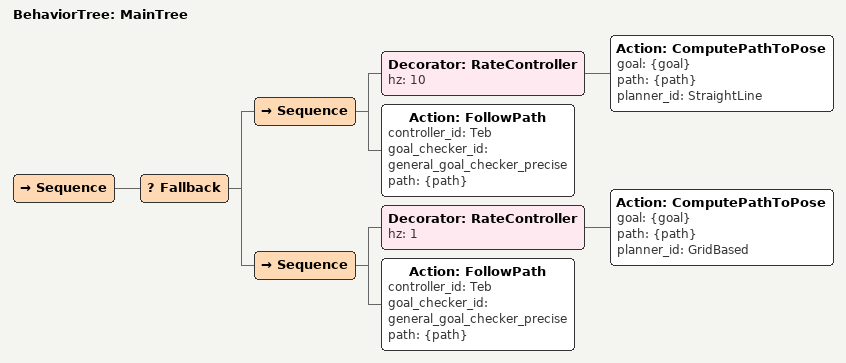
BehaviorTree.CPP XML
<root main_tree_to_execute="MainTree">
  <BehaviorTree ID="MainTree">
		<Sequence>
			<Fallback>
				<Sequence>
					<Decorator ID="RateController" hz="10">
							<Action ID="ComputePathToPose" goal="{goal}" path="{path}" planner_id="StraightLine" />
					</Decorator>
					<Action ID="FollowPath" controller_id="Teb" goal_checker_id="general_goal_checker_precise" path="{path}"/>
				</Sequence>
				<Sequence>
					<Decorator ID="RateController" hz="1">
							<Action ID="ComputePathToPose" goal="{goal}" path="{path}" planner_id="GridBased"/>
					</Decorator>
					<Action ID="FollowPath" controller_id="Teb" goal_checker_id="general_goal_checker_precise" path="{path}"/>
				</Sequence>
			</Fallback>
		</Sequence>
	</BehaviorTree>
</root>
